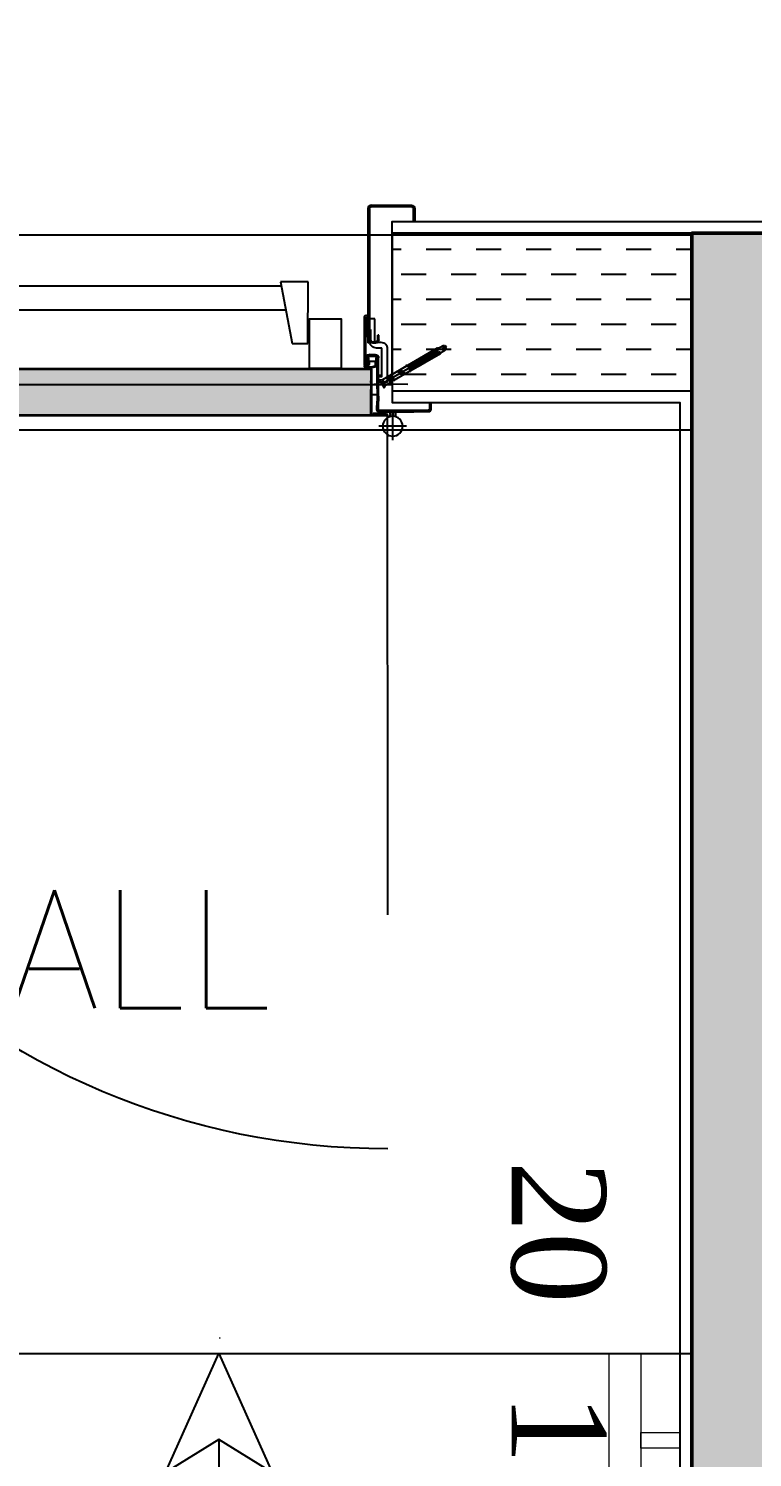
# Model space of a CAD drawing. Extents: x 820 to 5791, y 1495 to 5010.
# Drawn here: x 2920.2 to 3012.1, y 3551.6 to 3733 of the extents above; entities that cross this region are included whole.
import ezdxf
from ezdxf.enums import TextEntityAlignment as Align

# ---------------------------------------------------------------- set-up
doc = ezdxf.new("R2010")
doc.units = 0
doc.header["$LTSCALE"] = 20
for name, pattern in [('4118-HT-02-300$0$HIDDEN2', [4.7625, 3.175, -1.5875]), ('ACAD_ISO07W100', [3, 0, -3]), ('CACHE', [0.375, 0.25, -0.125]), ('HIDDEN', [0.375, 0.25, -0.125])]:
    doc.linetypes.add(name, pattern=pattern)
doc.layers.get('0').update_dxf_attribs({"linetype": 'CONTINUOUS', "lineweight": 15})
for name, color, linetype, lineweight in [('0_YKA_Dim_int', 183, 'CONTINUOUS', 9), ('3_V_Profile_Metal', 141, 'CONTINUOUS', 15), ('_00_TT_PLASTER INTERIOR', 60, 'CONTINUOUS', 0), ('KOLON', 7, 'CONTINUOUS', 50)]:
    doc.layers.add(name, color=color, linetype=linetype, lineweight=lineweight)
for name, color, linetype in [('0_YKA_Hidden_Construction', 251, 'HIDDEN'), ('2_V_Wall', 43, 'CONTINUOUS'), ('2_V_Wall_Decorative Brick', 80, 'CONTINUOUS'), ('2_V_Wall_Gasblock', 133, 'CONTINUOUS'), ('4_V0_Door', 21, 'CONTINUOUS'), ('6_YKA_Furniture_Stainless', 95, 'CONTINUOUS'), ('Kiriş', 7, 'CONTINUOUS'), ('MERDİVEN', 146, 'CONTINUOUS'), ('Oda', 7, 'CONTINUOUS'), ('TARAMA', 8, 'CONTINUOUS'), ('YAZI', 150, 'CONTINUOUS')]:
    doc.layers.add(name, color=color, linetype=linetype)
doc.layers.add('_00_TT_AREA', color=140, linetype='CONTINUOUS', plot=False)
doc.styles.get("Standard").update_dxf_attribs({"font": 'txttw.shx'})
doc.styles.add('TİMES', font='times.ttf')

# ---------------------------------------------------------------- blocks, each defined once
blk = doc.blocks.new('merdşşnebvv')
at = {"layer": 'MERDİVEN', "lineweight": 25}
blk.add_line((26768.99, 4784.49), (26768.99, 4664.49), dxfattribs=at)
at = {"layer": 'MERDİVEN', "color": 31, "linetype": 'ACAD_ISO07W100', "lineweight": 25}
blk.add_line((26770.99, 4784.49), (26770.99, 4664.49), dxfattribs=at)
at = {"layer": 'MERDİVEN', "color": 61}
blk.add_line((26758.11, 4724.49), (26465.7, 4724.49), dxfattribs=at)
blk.add_lwpolyline([(26758.11, 4724.49), (26753.9, 4731.27), (26768.99, 4724.49), (26753.9, 4717.7), (26758.11, 4724.49), (26756.91, 4724.49)], dxfattribs=at)
at = {"layer": 'YAZI', "color": 0, "style": 'TİMES'}
for s, p in [('19', (26763.97, 4687.31)), ('20', (26793.49, 4687.31))]:
    blk.add_text(s, height=12, rotation=180, dxfattribs=at).set_placement(p)
blk = doc.blocks.new('yangü')
at = {"layer": '4_V0_Door'}
h = blk.add_hatch(dxfattribs=at)
h.set_pattern_fill('HEX', color=256, scale=0.2, angle=180.1684)
h.set_pattern_definition([(180.16837036, (782818.4942, 85172.8891), (0.00323204, -1.0998475142), [0.635, -1.27]), (300.16837036, (782818.4942, 85172.8891), (0.9508798676, 0.5527227859), [0.635, -1.27]), (240.16837036, (782817.8592, 85172.8873), (0.9541119076, -0.5471247283), [0.635, -1.27])])
h.paths.add_polyline_path([(39328.39, 97175.98), (39243.96, 97175.99), (39243.95, 97170.19), (39328.4, 97170.18)])
h = blk.add_hatch(color=256, dxfattribs=at)
h.paths.add_polyline_path([(39328.1, 97168.89), (39327.95, 97168.92), (39327.95, 97168.82), (39328.1, 97168.79), (39328.1, 97168.72, 0.414214), (39328.2, 97168.62), (39329, 97168.63, 0.414214), (39329.1, 97168.73), (39329.1, 97168.79), (39329.25, 97168.82), (39329.25, 97168.92), (39329.1, 97168.89), (39329.1, 97169.28), (39329.25, 97169.31), (39329.25, 97169.41), (39329.1, 97169.38), (39329.1, 97169.75), (39329.25, 97169.79), (39329.25, 97169.89), (39329.1, 97169.86), (39329.1, 97169.88, 0.214438), (39327.6, 97169.95, 0.903143), (39327.61, 97169.89, -0.3182), (39328.1, 97169.66), (39328.1, 97169.38), (39327.95, 97169.41), (39327.95, 97169.31), (39328.1, 97169.27)])
h.paths.add_polyline_path([(39328.95, 97169.3), (39328.25, 97169.3, -0.414214), (39328.2, 97169.35), (39328.2, 97169.68, 0.110986), (39328.04, 97169.88, -0.669875), (39328.07, 97169.97, -0.138351), (39329, 97169.81), (39329, 97169.35, -0.414214)], flags=16)
h.paths.add_polyline_path([(39329, 97169.15), (39329, 97168.78, -0.414214), (39328.95, 97168.73), (39328.25, 97168.72, -0.414214), (39328.2, 97168.77), (39328.2, 97169.15, -0.414214), (39328.25, 97169.2), (39328.95, 97169.2, -0.414214)], flags=16)
at = {"layer": '0_YKA_Hidden_Construction', "linetype": '4118-HT-02-300$0$HIDDEN2', "elevation": 0}
blk.add_lwpolyline([(39330.49, 97176.05), (39330.57, 97269.26)], dxfattribs=at)
at = {"layer": '0_YKA_Hidden_Construction', "linetype": '4118-HT-02-300$0$HIDDEN2'}
blk.add_arc((39330.51, 97176, 0), 93.26, 89.9675, 179.8744, dxfattribs=at)
at = {"layer": '4_V0_Door'}
for p, q in [((39330.41, 97176.09, 0), (39237.23, 97176.1, 0)), ((39330.39, 97176.19, 0), (39237.25, 97176.2, 0)), ((39330.39, 97176.14, 0), (39237.25, 97176.15, 0)), ((39328.39, 97175.88, 0), (39328.39, 97175.98, 0)), ((39328.4, 97170.28, 0), (39328.39, 97175.88, 0)), ((39328.44, 97176, 0), (39328.45, 97170.28, 0)), ((39330.41, 97176.06, 0), (39328.49, 97176.05, 0)), ((39328.49, 97176, 0), (39330.41, 97176.01, 0)), ((39328.5, 97170.28, 0), (39328.49, 97176, 0)), ((39328.69, 97175.91, 0), (39328.69, 97176.01, 0)), ((39328.69, 97175.96, 0), (39330.39, 97175.96, 0)), ((39330.39, 97175.91, 0), (39328.69, 97175.91, 0)), ((39330.41, 97176.01, 0), (39330.41, 97176.09, 0)), ((39330.44, 97176.01, 0), (39330.44, 97176.09, 0)), ((39330.49, 97176.01, 0), (39330.49, 97176.09, 0)), ((39328.3, 97175.12, 0), (39328.4, 97175.12, 0)), ((39328.3, 97174.02, 0), (39328.4, 97174.02, 0)), ((39329.2, 97174.45, 0), (39329.19, 97175.39, 0)), ((39329.2, 97172.75, 0), (39329.2, 97174.31, 0)), ((39329.4, 97173.7, 0), (39329.4, 97174.31, 0)), ((39329.49, 97175.69, 0), (39333.89, 97175.7, 0)), ((39335.85, 97174.5, 0), (39336.05, 97174.5, 0)), ((39328.3, 97172.92, 0), (39328.4, 97172.92, 0)), ((39329.2, 97173.53, 0), (39328.5, 97173.53, 0)), ((39333.1, 97172.2, 0), (39328.9, 97172.19, 0)), ((39329.5, 97171.58, 0), (39330.12, 97172.66, 0)), ((39329.81, 97172.12, 0), (39333.16, 97170.19, 0)), ((39329.88, 97171.64, 0), (39330.26, 97172.29, 0)), ((39330.12, 97172.66, 0), (39330.26, 97172.29, 0)), ((39330.26, 97172.29, 0), (39330.94, 97171.9, 0)), ((39239.26, 97170.3, 0), (39328.4, 97170.28, 0)), ((39328.3, 97171.82, 0), (39328.4, 97171.82, 0)), ((39328.31, 97170.72, 0), (39328.4, 97170.72, 0)), ((39329.2, 97170.33, 0), (39329.2, 97168.89, 0)), ((39329.5, 97171.58, 0), (39329.88, 97171.64, 0)), ((39329.52, 97171.03, 0), (39329.72, 97171.03, 0)), ((39330.4, 97171.34, 0), (39329.88, 97171.64, 0)), ((39331.01, 97171.96, 0), (39330.37, 97171.25, 0)), ((39330.4, 97171.34, 0), (39330.37, 97171.25, 0)), ((39330.48, 97171.29, 0), (39330.37, 97171.25, 0)), ((39330.9, 97171.92, 0), (39330.4, 97171.34, 0)), ((39330.48, 97171.29, 0), (39330.47, 97171.29, 0)), ((39330.99, 97171.87, 0), (39330.48, 97171.29, 0)), ((39330.48, 97171.29, 0), (39330.62, 97171.21, 0)), ((39331.13, 97171.73, 0), (39330.59, 97171.12, 0)), ((39330.62, 97171.21, 0), (39330.59, 97171.12, 0)), ((39330.71, 97171.16, 0), (39330.59, 97171.12, 0)), ((39330.62, 97171.21, 0), (39331.12, 97171.79, 0)), ((39331.01, 97171.5, 0), (39330.71, 97171.16, 0)), ((39330.71, 97171.16, 0), (39330.79, 97171.12, 0)), ((39330.79, 97171.12, 0), (39330.84, 97171.09, 0)), ((39331.46, 97171.71, 0), (39330.81, 97170.99, 0)), ((39330.84, 97171.09, 0), (39330.81, 97170.99, 0)), ((39330.93, 97171.04, 0), (39330.81, 97170.99, 0)), ((39330.84, 97171.09, 0), (39331.34, 97171.66, 0)), ((39331.33, 97171.8, 0), (39330.85, 97170.96, 0)), ((39330.85, 97170.96, 0), (39330.99, 97171.01, 0)), ((39331.01, 97171.96, 0), (39330.9, 97171.92, 0)), ((39331.43, 97171.62, 0), (39330.93, 97171.04, 0)), ((39330.93, 97171.04, 0), (39331.06, 97170.96, 0)), ((39331.01, 97171.96, 0), (39330.99, 97171.87, 0)), ((39330.99, 97171.87, 0), (39331.12, 97171.79, 0)), ((39332.91, 97169.9, 0), (39330.99, 97171.01, 0)), ((39331.21, 97171.74, 0), (39331.01, 97171.5, 0)), ((39331.16, 97171.76, 0), (39331.1, 97171.71, 0)), ((39331.19, 97171.82, 0), (39331.12, 97171.79, 0)), ((39331.15, 97170.91, 0), (39331.27, 97170.84, 0)), ((39331.24, 97171.84, 0), (39331.16, 97171.76, 0)), ((39331.24, 97171.84, 0), (39331.19, 97171.82, 0)), ((39331.24, 97171.84, 0), (39331.21, 97171.74, 0)), ((39331.21, 97171.74, 0), (39331.34, 97171.66, 0)), ((39331.27, 97170.84, 0), (39331.28, 97170.83, 0)), ((39331.33, 97171.8, 0), (39331.36, 97171.65, 0)), ((39331.46, 97171.71, 0), (39331.34, 97171.66, 0)), ((39333.28, 97170.55, 0), (39331.36, 97171.65, 0)), ((39331.37, 97170.78, 0), (39331.51, 97170.7, 0)), ((39331.46, 97171.71, 0), (39331.43, 97171.62, 0)), ((39331.43, 97171.62, 0), (39331.57, 97171.54, 0)), ((39331.59, 97170.65, 0), (39331.58, 97170.65, 0)), ((39331.59, 97170.65, 0), (39331.73, 97170.58, 0)), ((39331.73, 97170.58, 0), (39331.59, 97170.65, 0)), ((39331.59, 97170.65, 0), (39331.73, 97170.58, 0)), ((39331.59, 97170.65, 0), (39331.71, 97170.58, 0)), ((39331.65, 97171.49, 0), (39331.63, 97171.47, 0)), ((39331.66, 97171.52, 0), (39331.65, 97171.49, 0)), ((39331.65, 97171.49, 0), (39331.79, 97171.41, 0)), ((39331.71, 97170.58, 0), (39331.73, 97170.58, 0)), ((39331.79, 97170.55, 0), (39332.38, 97171.06, 0)), ((39331.82, 97170.53, 0), (39331.95, 97170.45, 0)), ((39331.87, 97171.36, 0), (39332.01, 97171.28, 0)), ((39331.88, 97170.49, 0), (39332.47, 97171.01, 0)), ((39331.95, 97170.45, 0), (39332.54, 97170.97, 0)), ((39332.04, 97170.4, 0), (39332.63, 97170.91, 0)), ((39332.17, 97170.32, 0), (39332.04, 97170.4, 0)), ((39332.04, 97170.4, 0), (39332.17, 97170.32, 0)), ((39332.04, 97170.4, 0), (39332.17, 97170.32, 0)), ((39332.1, 97171.23, 0), (39332.23, 97171.15, 0)), ((39332.1, 97171.23, 0), (39332.23, 97171.15, 0)), ((39332.1, 97171.23, 0), (39332.23, 97171.15, 0)), ((39332.11, 97170.36, 0), (39332.7, 97170.88, 0)), ((39332.21, 97170.31, 0), (39332.79, 97170.82, 0)), ((39332.32, 97171.1, 0), (39332.45, 97171.03, 0)), ((39332.32, 97171.1, 0), (39332.45, 97171.03, 0)), ((39332.32, 97171.1, 0), (39332.45, 97171.03, 0)), ((39332.54, 97170.98, 0), (39332.67, 97170.9, 0)), ((39332.54, 97170.98, 0), (39332.67, 97170.9, 0)), ((39332.54, 97170.98, 0), (39332.67, 97170.9, 0)), ((39332.54, 97170.98, 0), (39332.67, 97170.9, 0)), ((39332.76, 97170.85, 0), (39332.9, 97170.77, 0)), ((39332.76, 97170.85, 0), (39332.9, 97170.77, 0)), ((39332.76, 97170.85, 0), (39332.9, 97170.77, 0)), ((39332.76, 97170.85, 0), (39332.9, 97170.77, 0)), ((39332.76, 97170.85, 0), (39332.9, 97170.77, 0)), ((39332.98, 97170.72, 0), (39333.12, 97170.64, 0)), ((39332.98, 97170.72, 0), (39333.12, 97170.64, 0)), ((39332.98, 97170.72, 0), (39333.12, 97170.64, 0)), ((39332.98, 97170.72, 0), (39333.12, 97170.64, 0)), ((39332.98, 97170.72, 0), (39333.12, 97170.64, 0)), ((39333.2, 97170.59, 0), (39333.34, 97170.52, 0)), ((39333.2, 97170.59, 0), (39333.34, 97170.52, 0)), ((39333.2, 97170.59, 0), (39333.34, 97170.52, 0)), ((39333.2, 97170.59, 0), (39333.34, 97170.52, 0)), ((39333.2, 97170.59, 0), (39333.34, 97170.52, 0)), ((39333.2, 97170.59, 0), (39333.34, 97170.52, 0)), ((39333.32, 97170.63, 0), (39333.28, 97170.55, 0)), ((39333.4, 97170.51, 0), (39333.32, 97170.63, 0)), ((39333.39, 97170.38, 0), (39333.34, 97170.29, 0)), ((39333.43, 97170.47, 0), (39333.56, 97170.39, 0)), ((39333.43, 97170.47, 0), (39333.56, 97170.39, 0)), ((39333.43, 97170.47, 0), (39333.56, 97170.39, 0)), ((39333.43, 97170.47, 0), (39333.56, 97170.39, 0)), ((39333.43, 97170.47, 0), (39333.56, 97170.39, 0)), ((39333.43, 97170.47, 0), (39333.56, 97170.39, 0)), ((39333.49, 97170.44, 0), (39337.28, 97168.26, 0)), ((39333.65, 97170.34, 0), (39333.78, 97170.26, 0)), ((39333.65, 97170.34, 0), (39333.78, 97170.26, 0)), ((39333.65, 97170.34, 0), (39333.78, 97170.26, 0)), ((39333.65, 97170.34, 0), (39333.78, 97170.26, 0)), ((39333.65, 97170.34, 0), (39333.78, 97170.26, 0)), ((39328.4, 97170.23, 0), (39239.26, 97170.25, 0)), ((39239.27, 97170.2, 0), (39328.39, 97170.18, 0)), ((39327.6, 97169.72, 0), (39327.61, 97163.62, 0)), ((39327.8, 97168.82, 0), (39327.8, 97169.72, 0)), ((39327.8, 97168.82, 0), (39327.81, 97163.62, 0)), ((39328, 97168.82, 0), (39328, 97169.72, 0)), ((39329, 97168.63, 0), (39328.2, 97168.62, 0)), ((39328.29, 97168.63, 0), (39328.92, 97168.63, 0)), ((39328.39, 97170.18, 0), (39328.4, 97170.18, 0)), ((39332.26, 97170.27, 0), (39332.24, 97170.26, 0)), ((39332.39, 97170.19, 0), (39332.26, 97170.27, 0)), ((39332.26, 97170.27, 0), (39332.39, 97170.19, 0)), ((39332.26, 97170.27, 0), (39332.39, 97170.19, 0)), ((39332.26, 97170.27, 0), (39332.39, 97170.19, 0)), ((39332.26, 97170.27, 0), (39332.39, 97170.19, 0)), ((39332.62, 97170.06, 0), (39332.48, 97170.14, 0)), ((39332.48, 97170.14, 0), (39332.62, 97170.06, 0)), ((39332.48, 97170.14, 0), (39332.56, 97170.1, 0)), ((39332.48, 97170.14, 0), (39332.62, 97170.06, 0)), ((39332.62, 97170.06, 0), (39332.48, 97170.14, 0)), ((39332.56, 97170.1, 0), (39332.62, 97170.06, 0)), ((39332.84, 97169.94, 0), (39332.7, 97170.01, 0)), ((39332.7, 97170.01, 0), (39332.84, 97169.94, 0)), ((39332.7, 97170.01, 0), (39332.84, 97169.94, 0)), ((39332.7, 97170.01, 0), (39332.84, 97169.94, 0)), ((39332.84, 97169.94, 0), (39332.7, 97170.01, 0)), ((39332.7, 97170.01, 0), (39332.84, 97169.94, 0)), ((39332.86, 97169.82, 0), (39332.91, 97169.9, 0)), ((39333, 97169.82, 0), (39332.86, 97169.82, 0)), ((39333.06, 97169.81, 0), (39332.92, 97169.89, 0)), ((39332.92, 97169.89, 0), (39333.06, 97169.81, 0)), ((39332.92, 97169.89, 0), (39333.05, 97169.82, 0)), ((39332.92, 97169.89, 0), (39333.06, 97169.81, 0)), ((39333.06, 97169.81, 0), (39332.92, 97169.89, 0)), ((39332.92, 97169.89, 0), (39333.01, 97169.84, 0)), ((39333.01, 97169.84, 0), (39333.06, 97169.81, 0)), ((39333.1, 97169.88, 0), (39333.15, 97169.97, 0)), ((39333.11, 97169.75, 0), (39336.89, 97167.57, 0)), ((39333.19, 97169.74, 0), (39333.15, 97169.76, 0)), ((39333.15, 97169.76, 0), (39333.28, 97169.68, 0)), ((39333.15, 97169.76, 0), (39333.28, 97169.68, 0)), ((39333.15, 97169.76, 0), (39333.28, 97169.68, 0)), ((39333.28, 97169.68, 0), (39333.15, 97169.76, 0)), ((39333.15, 97169.76, 0), (39333.28, 97169.68, 0)), ((39333.37, 97169.63, 0), (39333.5, 97169.55, 0)), ((39333.37, 97169.63, 0), (39333.5, 97169.55, 0)), ((39333.37, 97169.63, 0), (39333.5, 97169.55, 0)), ((39333.5, 97169.55, 0), (39333.37, 97169.63, 0)), ((39333.37, 97169.63, 0), (39333.49, 97169.56, 0)), ((39333.49, 97169.56, 0), (39333.5, 97169.55, 0)), ((39333.59, 97169.5, 0), (39333.73, 97169.43, 0)), ((39333.59, 97169.5, 0), (39333.73, 97169.43, 0)), ((39333.59, 97169.5, 0), (39333.73, 97169.43, 0)), ((39333.63, 97169.48, 0), (39333.59, 97169.5, 0)), ((39333.59, 97169.5, 0), (39333.73, 97169.43, 0)), ((39333.81, 97169.38, 0), (39333.95, 97169.3, 0)), ((39333.95, 97169.3, 0), (39333.81, 97169.38, 0)), ((39333.81, 97169.38, 0), (39333.95, 97169.3, 0)), ((39333.81, 97169.38, 0), (39333.95, 97169.3, 0)), ((39333.87, 97170.21, 0), (39334.01, 97170.13, 0)), ((39333.87, 97170.21, 0), (39334.01, 97170.13, 0)), ((39333.87, 97170.21, 0), (39334.01, 97170.13, 0)), ((39333.87, 97170.21, 0), (39334.01, 97170.13, 0)), ((39333.87, 97170.21, 0), (39334.01, 97170.13, 0)), ((39334.03, 97169.25, 0), (39334.17, 97169.17, 0)), ((39334.03, 97169.25, 0), (39334.17, 97169.17, 0)), ((39334.09, 97170.08, 0), (39334.23, 97170, 0)), ((39334.09, 97170.08, 0), (39334.23, 97170, 0)), ((39334.09, 97170.08, 0), (39334.23, 97170, 0)), ((39334.09, 97170.08, 0), (39334.23, 97170, 0)), ((39334.26, 97169.12, 0), (39336.26, 97167.97, 0)), ((39335.93, 97168.16, 0), (39334.26, 97169.12, 0)), ((39334.31, 97169.96, 0), (39334.45, 97169.88, 0)), ((39334.31, 97169.96, 0), (39334.45, 97169.88, 0)), ((39334.31, 97169.96, 0), (39334.45, 97169.88, 0)), ((39334.5, 97169.33, 0), (39334.61, 97169.32, 0)), ((39334.54, 97169.83, 0), (39336.63, 97168.62, 0)), ((39334.54, 97169.83, 0), (39334.67, 97169.75, 0)), ((39334.55, 97169.4, 0), (39334.62, 97169.39, 0)), ((39335.65, 97168.68, 0), (39335.75, 97168.68, 0)), ((39335.69, 97168.76, 0), (39335.77, 97168.75, 0)), ((39336.38, 97168.76, 0), (39336.01, 97168.11, 0)), ((39336.63, 97168.62, 0), (39336.57, 97168.22, 0)), ((39328.24, 97166.94, 0), (39328.04, 97166.94, 0)), ((39329, 97168.43, 0), (39328.2, 97168.42, 0)), ((39328.24, 97165.74, 0), (39328.24, 97166.94, 0)), ((39328.64, 97166.94, 0), (39329.04, 97166.94, 0)), ((39336.57, 97168.22, 0), (39336.26, 97167.97, 0)), ((39336.79, 97168.04, 0), (39336.9, 97168.03, 0)), ((39336.84, 97168.12, 0), (39336.91, 97168.1, 0)), ((39336.89, 97167.57, 0), (39337.14, 97167.51, 0)), ((39337.14, 97167.51, 0), (39337.58, 97167.26, 0)), ((39337.28, 97168.26, 0), (39337.47, 97168.07, 0)), ((39337.47, 97168.07, 0), (39337.9, 97167.82, 0)), ((39337.55, 97167.59, 0), (39337.51, 97167.51, 0)), ((39337.75, 97167.37, 0), (39337.51, 97167.51, 0)), ((39337.55, 97167.59, 0), (39337.84, 97167.42, 0)), ((39337.58, 97167.26, 0), (39337.75, 97167.23, 0)), ((39337.65, 97167.76, 0), (39337.6, 97167.68, 0)), ((39337.6, 97167.68, 0), (39337.9, 97167.51, 0)), ((39337.9, 97167.62, 0), (39337.65, 97167.76, 0)), ((39337.75, 97167.37, 0), (39337.81, 97167.32, 0)), ((39337.75, 97167.23, 0), (39337.81, 97167.32, 0)), ((39337.84, 97167.42, 0), (39337.9, 97167.51, 0)), ((39338.04, 97167.36, 0), (39337.84, 97167.42, 0)), ((39338.02, 97167.69, 0), (39337.9, 97167.82, 0)), ((39337.9, 97167.62, 0), (39337.96, 97167.59, 0)), ((39337.9, 97167.51, 0), (39338.04, 97167.36, 0)), ((39338.02, 97167.69, 0), (39337.96, 97167.59, 0)), ((39328.24, 97149.85, 0), (39328.24, 97165.74, 0)), ((39328.39, 97165.24, 0), (39328.24, 97165.24, 0)), ((39329.29, 97166.54, 0), (39329.29, 97165.94, 0)), ((39329.44, 97165.94, 0), (39329.29, 97165.94, 0)), ((39329.44, 97166.54, 0), (39329.44, 97165.94, 0)), ((39327.81, 97164.42, 0), (39328.01, 97164.42, 0)), ((39328.01, 97164.42, 0), (39328.01, 97163.62, 0)), ((39328.94, 97163.89, 0), (39328.24, 97163.89, 0)), ((39333.84, 97151.5, 0), (39333.84, 97149.89, 0)), ((39333.84, 97151.5, 0), (39334.04, 97151.5, 0)), ((39333.64, 97149.69, 0), (39328.44, 97149.65, 0))]:
    blk.add_line(p, q, dxfattribs=at)
at = {"layer": '4_V0_Door', "elevation": 0}
for points in [[(39336.05, 97174.5), (39336.05, 97175.3, 0.414214), (39335.65, 97175.7), (39329.49, 97175.69, 0.414214), (39329.19, 97175.39), (39329.2, 97174.31)], [(39335.85, 97174.5), (39335.85, 97175.3, 0.414214), (39335.65, 97175.5), (39329.49, 97175.49, 0.414214), (39329.39, 97175.39), (39329.4, 97174.31)], [(39329.4, 97171.19), (39329.83, 97171.19), (39329.83, 97167.69, -0.414214), (39329.73, 97167.59), (39329.13, 97167.59, 0.414214), (39328.24, 97166.69), (39328.24, 97163.89)], [(39329.4, 97171.89), (39330.53, 97171.89), (39330.53, 97167.69, -0.414214), (39329.74, 97166.89), (39329.22, 97166.89)], [(39334.04, 97151.5), (39334.04, 97149.89, -0.414214), (39333.64, 97149.49), (39328.44, 97149.45, -0.414214), (39328.04, 97149.85), (39328.04, 97166.94)], [(39328.39, 97165.24), (39328.39, 97166.54, -0.414214), (39328.64, 97166.79), (39329.04, 97166.79)], [(39328.96, 97166.79, 0.124941), (39328.94, 97166.69), (39328.94, 97163.89)]]:
    blk.add_lwpolyline(points, format="xyb", dxfattribs=at)
for points in [[(39329.2, 97172.75), (39329.2, 97168.81)], [(39329.4, 97173.7), (39329.4, 97168.83)], [(39331.1, 97153.02), (39331.11, 97173.01)]]:
    blk.add_lwpolyline(points, dxfattribs=at)
for points in [[(39327.95, 97169.41), (39328.1, 97169.38), (39328.1, 97169.66, 0.3182), (39327.61, 97169.89, -0.903143), (39327.6, 97169.95, -0.214438), (39329.1, 97169.88), (39329.1, 97169.86), (39329.25, 97169.89), (39329.25, 97169.79), (39329.1, 97169.75), (39329.1, 97169.38), (39329.25, 97169.41), (39329.25, 97169.31), (39329.1, 97169.28), (39329.1, 97168.89), (39329.25, 97168.92), (39329.25, 97168.82), (39329.1, 97168.79), (39329.1, 97168.73, -0.414214), (39329, 97168.63), (39328.2, 97168.62, -0.414214), (39328.1, 97168.72), (39328.1, 97168.79), (39327.95, 97168.82), (39327.95, 97168.92), (39328.1, 97168.89), (39328.1, 97169.27), (39327.95, 97169.31)], [(39328.07, 97169.97, -0.138351), (39329, 97169.81), (39329, 97169.35, -0.414214), (39328.95, 97169.3), (39328.25, 97169.3, -0.414214), (39328.2, 97169.35), (39328.2, 97169.68, 0.110986), (39328.04, 97169.88, -0.669875)]]:
    blk.add_lwpolyline(points, format="xyb", close=True, dxfattribs=at)
at = {"layer": '4_V0_Door'}
blk.add_circle((39333.28, 97170.09, 0), 0.0973, dxfattribs=at)
for centre, radius, start, end in [((39328.49, 97175.98, 0), 0.1, 90.0775, 180.0775), ((39328.49, 97176, 0), 0.05, 90.0775, 180.0775), ((39330.39, 97176.09, 0), 0.1, 0.0775, 90.0775), ((39330.39, 97176.09, 0), 0.05, 0.0775, 90.0775), ((39330.39, 97176.01, 0), 0.1, 270.0775, 0.0775), ((39330.39, 97176.01, 0), 0.05, 270.0775, 0.0775), ((39329.49, 97175.39, 0), 0.3, 90.0775, 180.0775), ((39329.49, 97175.39, 0), 0.3, 90.0775, 180.0775), ((39333.68, 97170.45, 0), 0.38, 204.1952, 269.5163), ((39333.73, 97170.54, 0), 0.38, 204.1952, 269.5163), ((39333.47, 97170.51, 0), 0.0745, 181.6824, 288.8658), ((39327.8, 97169.72, 0), 0.2, 90.0775, 180.0775), ((39327.8, 97169.72, 0), 0.2, 0.0775, 90.0775), ((39328.2, 97168.82, 0), 0.4, 180.0775, 270.0775), ((39328.2, 97168.82, 0), 0.2, 180.0775, 270.0775), ((39328.4, 97170.28, 0), 0.1, 270.0775, 0.0775), ((39328.4, 97170.28, 0), 0.05, 270.0775, 0.0775), ((39329, 97168.83, 0), 0.2, 270.0775, 0.0775), ((39329, 97168.83, 0), 0.4, 270.0775, 0.0775), ((39333.03, 97169.75, 0), 0.0745, 357.9132, 118.4725), ((39333.14, 97169.5, 0), 0.38, 30.6387, 95.9597), ((39333.19, 97169.59, 0), 0.38, 30.6387, 95.9597), ((39333.44, 97170.04, 0), 0.0921, 209.8349, 314.0897), ((39333.42, 97170, 0), 0.0921, 346.0652, 90.32), ((39333.53, 97169.7, 0), 0.0656, 182.4539, 296.3285), ((39333.58, 97169.79, 0), 0.0656, 182.4539, 296.3285), ((39333.56, 97169.26, 0), 0.38, 30.6387, 89.9178), ((39333.66, 97169.87, 0), 0.0525, 27.0066, 273.1483), ((39333.61, 97169.35, 0), 0.38, 30.6387, 89.9178), ((39333.66, 97169.43, 0), 0.38, 30.6387, 89.9178), ((39333.71, 97170.01, 0), 0.0656, 3.8264, 117.701), ((39333.7, 97169.51, 0), 0.38, 30.6387, 89.9178), ((39333.76, 97170.1, 0), 0.0656, 3.8264, 117.701), ((39334.1, 97170.21, 0), 0.38, 210.2371, 269.5163), ((39334.16, 97170.3, 0), 0.38, 210.2371, 269.5163), ((39333.95, 97169.45, 0), 0.0656, 182.4539, 296.3285), ((39334, 97169.54, 0), 0.0656, 182.4539, 296.3285), ((39333.98, 97169.01, 0), 0.38, 30.6387, 89.9178), ((39334.05, 97169.63, 0), 0.0656, 182.4539, 296.3285), ((39334.1, 97169.71, 0), 0.0656, 182.4539, 296.3285), ((39334.03, 97169.1, 0), 0.38, 30.6387, 89.9178), ((39334.08, 97169.19, 0), 0.38, 30.6387, 89.9178), ((39334.13, 97169.77, 0), 0.0656, 3.8264, 117.701), ((39334.13, 97169.27, 0), 0.38, 30.6387, 89.9178), ((39334.18, 97169.86, 0), 0.0656, 3.8264, 117.701), ((39334.53, 97169.96, 0), 0.38, 210.2371, 269.5163), ((39334.58, 97170.05, 0), 0.38, 210.2371, 269.5163), ((39334.37, 97169.21, 0), 0.0656, 182.4539, 296.3285), ((39334.42, 97169.3, 0), 0.0656, 182.4539, 296.3285), ((39334.4, 97168.77, 0), 0.38, 30.6387, 89.9178), ((39334.47, 97169.39, 0), 0.0656, 182.4539, 296.3285), ((39334.52, 97169.46, 0), 0.0656, 182.4539, 296.3285), ((39334.45, 97168.86, 0), 0.38, 30.6387, 89.9178), ((39334.55, 97169.52, 0), 0.0656, 3.8264, 117.701), ((39334.6, 97169.61, 0), 0.0656, 3.8264, 117.701), ((39334.63, 97169.35, 0), 0.0394, 231.5898, 104.9866), ((39334.95, 97169.72, 0), 0.38, 210.2371, 269.5163), ((39335, 97169.81, 0), 0.38, 210.2371, 269.5163), ((39334.79, 97168.97, 0), 0.0656, 182.4539, 296.3285), ((39334.8, 97169.22, 0), 0.0525, 27.0066, 273.1483), ((39334.85, 97169.06, 0), 0.0656, 182.4539, 296.3285), ((39334.8, 97168.79, 0), 0.38, 30.6387, 89.9178), ((39334.82, 97168.53, 0), 0.38, 30.6387, 89.9178), ((39334.85, 97168.86, 0), 0.38, 30.6387, 89.9178), ((39334.87, 97168.62, 0), 0.38, 30.6387, 89.9178), ((39334.97, 97169.28, 0), 0.0656, 3.8264, 117.701), ((39335.03, 97169.37, 0), 0.0656, 3.8264, 117.701), ((39335.36, 97169.48, 0), 0.38, 210.2371, 269.5163), ((39335.42, 97169.57, 0), 0.38, 210.2371, 269.5163), ((39335.2, 97168.99, 0), 0.0656, 182.4539, 296.3285), ((39335.21, 97168.73, 0), 0.0656, 182.4539, 296.3285), ((39335.24, 97169.06, 0), 0.0656, 182.4539, 296.3285), ((39335.26, 97168.82, 0), 0.0656, 182.4539, 296.3285), ((39335.23, 97168.55, 0), 0.38, 30.6387, 89.9178), ((39335.24, 97168.29, 0), 0.38, 30.6387, 89.9178), ((39335.27, 97168.62, 0), 0.38, 30.6387, 89.9178), ((39335.29, 97168.38, 0), 0.38, 30.6387, 89.9178), ((39335.39, 97169.04, 0), 0.0656, 3.8264, 117.701), ((39335.44, 97169.13, 0), 0.0656, 3.8264, 117.701), ((39335.78, 97169.24, 0), 0.38, 210.2371, 269.5163), ((39335.84, 97169.33, 0), 0.38, 210.2371, 269.5163), ((39335.62, 97168.74, 0), 0.0656, 182.4539, 296.3285), ((39335.63, 97168.49, 0), 0.0656, 182.4539, 296.3285), ((39335.66, 97168.82, 0), 0.0656, 182.4539, 296.3285), ((39335.68, 97168.58, 0), 0.0656, 182.4539, 296.3285), ((39335.71, 97168.14, 0), 0.38, 30.6387, 89.9178), ((39335.78, 97168.71, 0), 0.0394, 231.5898, 104.9866), ((39335.81, 97168.8, 0), 0.0656, 3.8264, 117.701), ((39335.86, 97168.89, 0), 0.0656, 3.8264, 117.701), ((39336.21, 97169, 0), 0.38, 210.2371, 269.5163), ((39335.95, 97168.58, 0), 0.0525, 27.0066, 273.1483), ((39336.26, 97169.09, 0), 0.38, 210.2371, 269.5163), ((39335.95, 97168.14, 0), 0.38, 30.6387, 89.9178), ((39335.99, 97168.22, 0), 0.38, 30.6387, 89.9178), ((39335.96, 97168.57, 0), 0.464, 275.9763, 24.1787), ((39336.23, 97168.56, 0), 0.0656, 3.8264, 117.701), ((39336.28, 97168.65, 0), 0.0656, 3.8264, 117.701), ((39336.63, 97168.75, 0), 0.38, 210.2371, 269.5163), ((39336.68, 97168.84, 0), 0.38, 210.2371, 269.5163), ((39328.64, 97166.54, 0), 0.4, 90.0775, 180.0775), ((39329.04, 97166.54, 0), 0.4, 0.0775, 90.0775), ((39329.04, 97166.54, 0), 0.25, 0.0775, 90.0775), ((39335.66, 97168.05, 0), 0.38, 30.6387, 89.9178), ((39336.05, 97168.24, 0), 0.0656, 182.4539, 296.3285), ((39336.1, 97168.33, 0), 0.0656, 182.4539, 296.3285), ((39336.08, 97167.8, 0), 0.38, 30.6387, 89.9178), ((39336.13, 97167.89, 0), 0.38, 30.6387, 89.9178), ((39336.34, 97168.34, 0), 0.0656, 182.4539, 296.3285), ((39336.39, 97168.42, 0), 0.0656, 182.4539, 296.3285), ((39336.37, 97167.9, 0), 0.38, 30.6387, 89.9178), ((39336.47, 97168, 0), 0.0656, 182.4539, 296.3285), ((39336.42, 97167.98, 0), 0.38, 30.6387, 89.9178), ((39336.53, 97168.09, 0), 0.0656, 182.4539, 296.3285), ((39336.5, 97167.56, 0), 0.38, 30.6387, 89.9178), ((39336.55, 97167.65, 0), 0.38, 30.6387, 89.9178), ((39336.65, 97168.32, 0), 0.0656, 3.8264, 117.701), ((39336.71, 97168.4, 0), 0.0656, 3.8264, 117.701), ((39336.76, 97168.1, 0), 0.0656, 182.4539, 296.3285), ((39337.05, 97168.51, 0), 0.38, 210.2371, 269.5163), ((39336.81, 97168.17, 0), 0.0656, 182.4539, 296.3285), ((39337.1, 97168.6, 0), 0.38, 210.2371, 269.5163), ((39336.9, 97167.76, 0), 0.0656, 182.4539, 296.3285), ((39336.95, 97167.85, 0), 0.0656, 182.4539, 296.3285), ((39336.92, 97168.06, 0), 0.0394, 231.5898, 104.9866), ((39336.92, 97167.76, 0), 0.0614, 272.636, 27.5189), ((39337.08, 97168.07, 0), 0.0656, 3.8264, 117.701), ((39337.13, 97168.16, 0), 0.0656, 3.8264, 117.701), ((39337.14, 97168.14, 0), 0.0635, 275.5018, 24.6531), ((39327.81, 97163.62, 0), 0.2, 180.0775, 0.0775), ((39328.44, 97149.85, 0), 0.2, 180.0775, 270.0775), ((39333.64, 97149.89, 0), 0.2, 270.0775, 0.0775)]:
    blk.add_arc(centre, radius, start, end, dxfattribs=at)
at = {"layer": '6_YKA_Furniture_Stainless'}
for p, q in [((39331.19, 97179.28, 0), (39331.19, 97175.75, 0)), ((39332.96, 97177.52, 0), (39329.43, 97177.51, 0)), ((39330.77, 97176.2, 0), (39330.35, 97176.57, 0)), ((39331.24, 97175.69, 0), (39331.24, 97176.25, 0)), ((39331.54, 97175.69, 0), (39331.54, 97176.16, 0)), ((39316.94, 97159.17, 0), (39318.43, 97167.02, 0)), ((39320.43, 97167.02, 0), (39320.44, 97159.17, 0)), ((39248.59, 97162.77, 0), (39317.62, 97162.72, 0)), ((39317.05, 97159.72, 0), (39249.17, 97159.77, 0)), ((39320.44, 97159.17, 0), (39316.94, 97159.17, 0))]:
    blk.add_line(p, q, dxfattribs=at)
at = {"layer": '6_YKA_Furniture_Stainless', "elevation": 0}
for points in [[(39324.63, 97170.18), (39320.63, 97170.17), (39320.64, 97163.87), (39324.64, 97163.88), (39324.63, 97170.18)], [(39318.43, 97167.02), (39320.43, 97167.02)]]:
    blk.add_lwpolyline(points, dxfattribs=at)
at = {"layer": '6_YKA_Furniture_Stainless'}
blk.add_circle((39331.19, 97177.51, 0), 1.26, dxfattribs=at)
for centre, radius, start, end in [((39330.57, 97175.97, 0), 0.3, 291.1193, 48.4779), ((39330.57, 97175.97, 0), 0.6, 332.2599, 27.7109), ((39331.74, 97176.16, 0), 0.2, 112.1278, 180.0775)]:
    blk.add_arc(centre, radius, start, end, dxfattribs=at)
blk = doc.blocks.new('HGKJHK')
at = {"layer": '3_V_Profile_Metal'}
for points in [[(-16085.63, 2243.9), (-16089.63, 2243.9), (-16089.63, 2506.19), (-16085.63, 2506.19)], [(-16080.63, 2496.19), (-16080.63, 2494.19), (-16085.63, 2494.19), (-16085.63, 2496.19)]]:
    blk.add_lwpolyline(points, close=True, dxfattribs=at)

msp = doc.modelspace()

# ---------------------------------------------------------------- hatches: boundary and pattern name
at = {"layer": '2_V_Wall_Gasblock'}
h = msp.add_hatch(dxfattribs=at)
h.set_pattern_fill('DASH', color=256, style=0)
h.set_pattern_definition([(0, (5164.5872, -4629.374), (3.175, 3.175), [3.175, -3.175])])
h.paths.add_polyline_path([(3004.38, 3687.04), (3004.38, 3707.04), (2966.32, 3707.04), (2966.32, 3687.04)])
at = {"layer": 'TARAMA'}
h = msp.add_hatch(dxfattribs=at)
h.set_pattern_fill('ANSI33', color=256)
h.set_pattern_definition([(45, (5164.587, -4629.65), (-4.490128, 4.490128), []), (45, (5169.077, -4629.65), (-4.490128, 4.490128), [3.175, -1.5875])])
h.paths.add_polyline_path([(3254.38, 3493.04), (3254.38, 3468.04), (3029.38, 3468.04), (3029.38, 3206.47), (3229.59, 3206.47), (3254.59, 3206.47), (3254.59, 3181.47), (3254.59, 2931.47), (3254.59, 2906.47), (3229.59, 2906.47), (2869.59, 2906.47), (2869.59, 2931.47), (3229.59, 2931.47), (3229.59, 3181.47), (3029.38, 3181.47), (3004.38, 3181.47), (2754.59, 3181.47), (2729.59, 3181.47), (2729.59, 3206.47), (2729.59, 3561.47), (2754.59, 3561.47), (2754.59, 3206.47), (3004.38, 3206.47), (3004.38, 3468.04), (3004.38, 3493.04), (3004.38, 3682.04), (3004.38, 3707.04), (3029.38, 3707.04), (3254.38, 3707.04), (3254.38, 3682.04), (3029.38, 3682.04), (3029.38, 3493.04)])

# ---------------------------------------------------------------- linework, layer by layer
at = {"layer": '2_V_Wall'}
msp.add_lwpolyline([(3004.38, 3687.04), (3004.38, 3707.04), (2966.32, 3707.04), (2966.32, 3687.04)], close=True, dxfattribs=at)
at = {"layer": '_00_TT_AREA'}
for points in [[(3238.19, 3708.54), (3238.19, 3836.77), (2811.09, 3836.77), (2811.09, 3708.27), (2871.79, 3708.27), (2871.79, 3687.83), (2966.32, 3687.83), (2966.32, 3708.54)], [(2730.4, 3667.03), (2751.09, 3667.03), (2751.09, 3675.27), (2811.09, 3675.27), (2811.09, 3685.54), (2871.79, 3685.54), (2871.79, 3687.83), (2966.32, 3687.83), (2966.32, 3685.54), (3002.88, 3685.54), (3002.88, 3207.97), (2756.09, 3207.97), (2756.09, 3562.97), (2751.09, 3562.97), (2751.09, 3572.51), (2730.4, 3572.51)]]:
    msp.add_lwpolyline(points, close=True, dxfattribs=at)
at = {"layer": '_00_TT_PLASTER INTERIOR'}
for points in [[(2966.32, 3708.54), (3255.88, 3708.54), (3255.9, 3682.05), (3254.38, 3682.05)], [(2751.09, 3572.51), (2751.09, 3562.97), (2756.09, 3562.97), (2756.09, 3207.97), (3002.88, 3207.97), (3002.88, 3685.54), (2966.32, 3685.53)]]:
    msp.add_lwpolyline(points, dxfattribs=at)
at = {"layer": 'Kiriş', "color": 4, "linetype": 'CACHE', "lineweight": -3, "ltscale": 50}
msp.add_lwpolyline([(2809.59, 3706.85), (3004.38, 3706.85), (3004.38, 3682.04), (2809.59, 3682.04)], close=True, dxfattribs=at)
at = {"layer": 'KOLON'}
msp.add_lwpolyline([(2729.59, 3181.47), (2729.59, 3206.47), (2729.59, 3561.47), (2754.59, 3561.47), (2754.59, 3206.47), (3004.38, 3206.47), (3004.38, 3468.04), (3004.38, 3493.04), (3004.38, 3682.04), (3004.38, 3707.04), (3029.38, 3707.04), (3254.38, 3707.04), (3254.38, 3682.04), (3029.38, 3682.04), (3029.38, 3493.04), (3254.38, 3493.04), (3254.38, 3468.04), (3029.38, 3468.04), (3029.38, 3206.47), (3229.59, 3206.47), (3254.59, 3206.47), (3254.59, 3181.47)], dxfattribs=at)

# ---------------------------------------------------------------- block references
at = {"rotation": 90}
msp.add_blockref('merdşşnebvv', (7668.8, -23204.22), dxfattribs=at)
at = {"layer": '0_YKA_Dim_int', "xscale": -1, "rotation": 180}
msp.add_blockref('yangü', (-36364.79, 100860.04, 0), dxfattribs=at)
at = {"layer": '2_V_Wall_Decorative Brick'}
msp.add_blockref('HGKJHK', (19083.52, 1058.57), dxfattribs=at)

# ---------------------------------------------------------------- texts
at = {"layer": 'Oda'}
msp.add_text('STAIRCASE HALL', height=15, dxfattribs=at).set_placement((2870.4, 3608.62), align=Align.CENTER)

doc.saveas('drawing.dxf')
